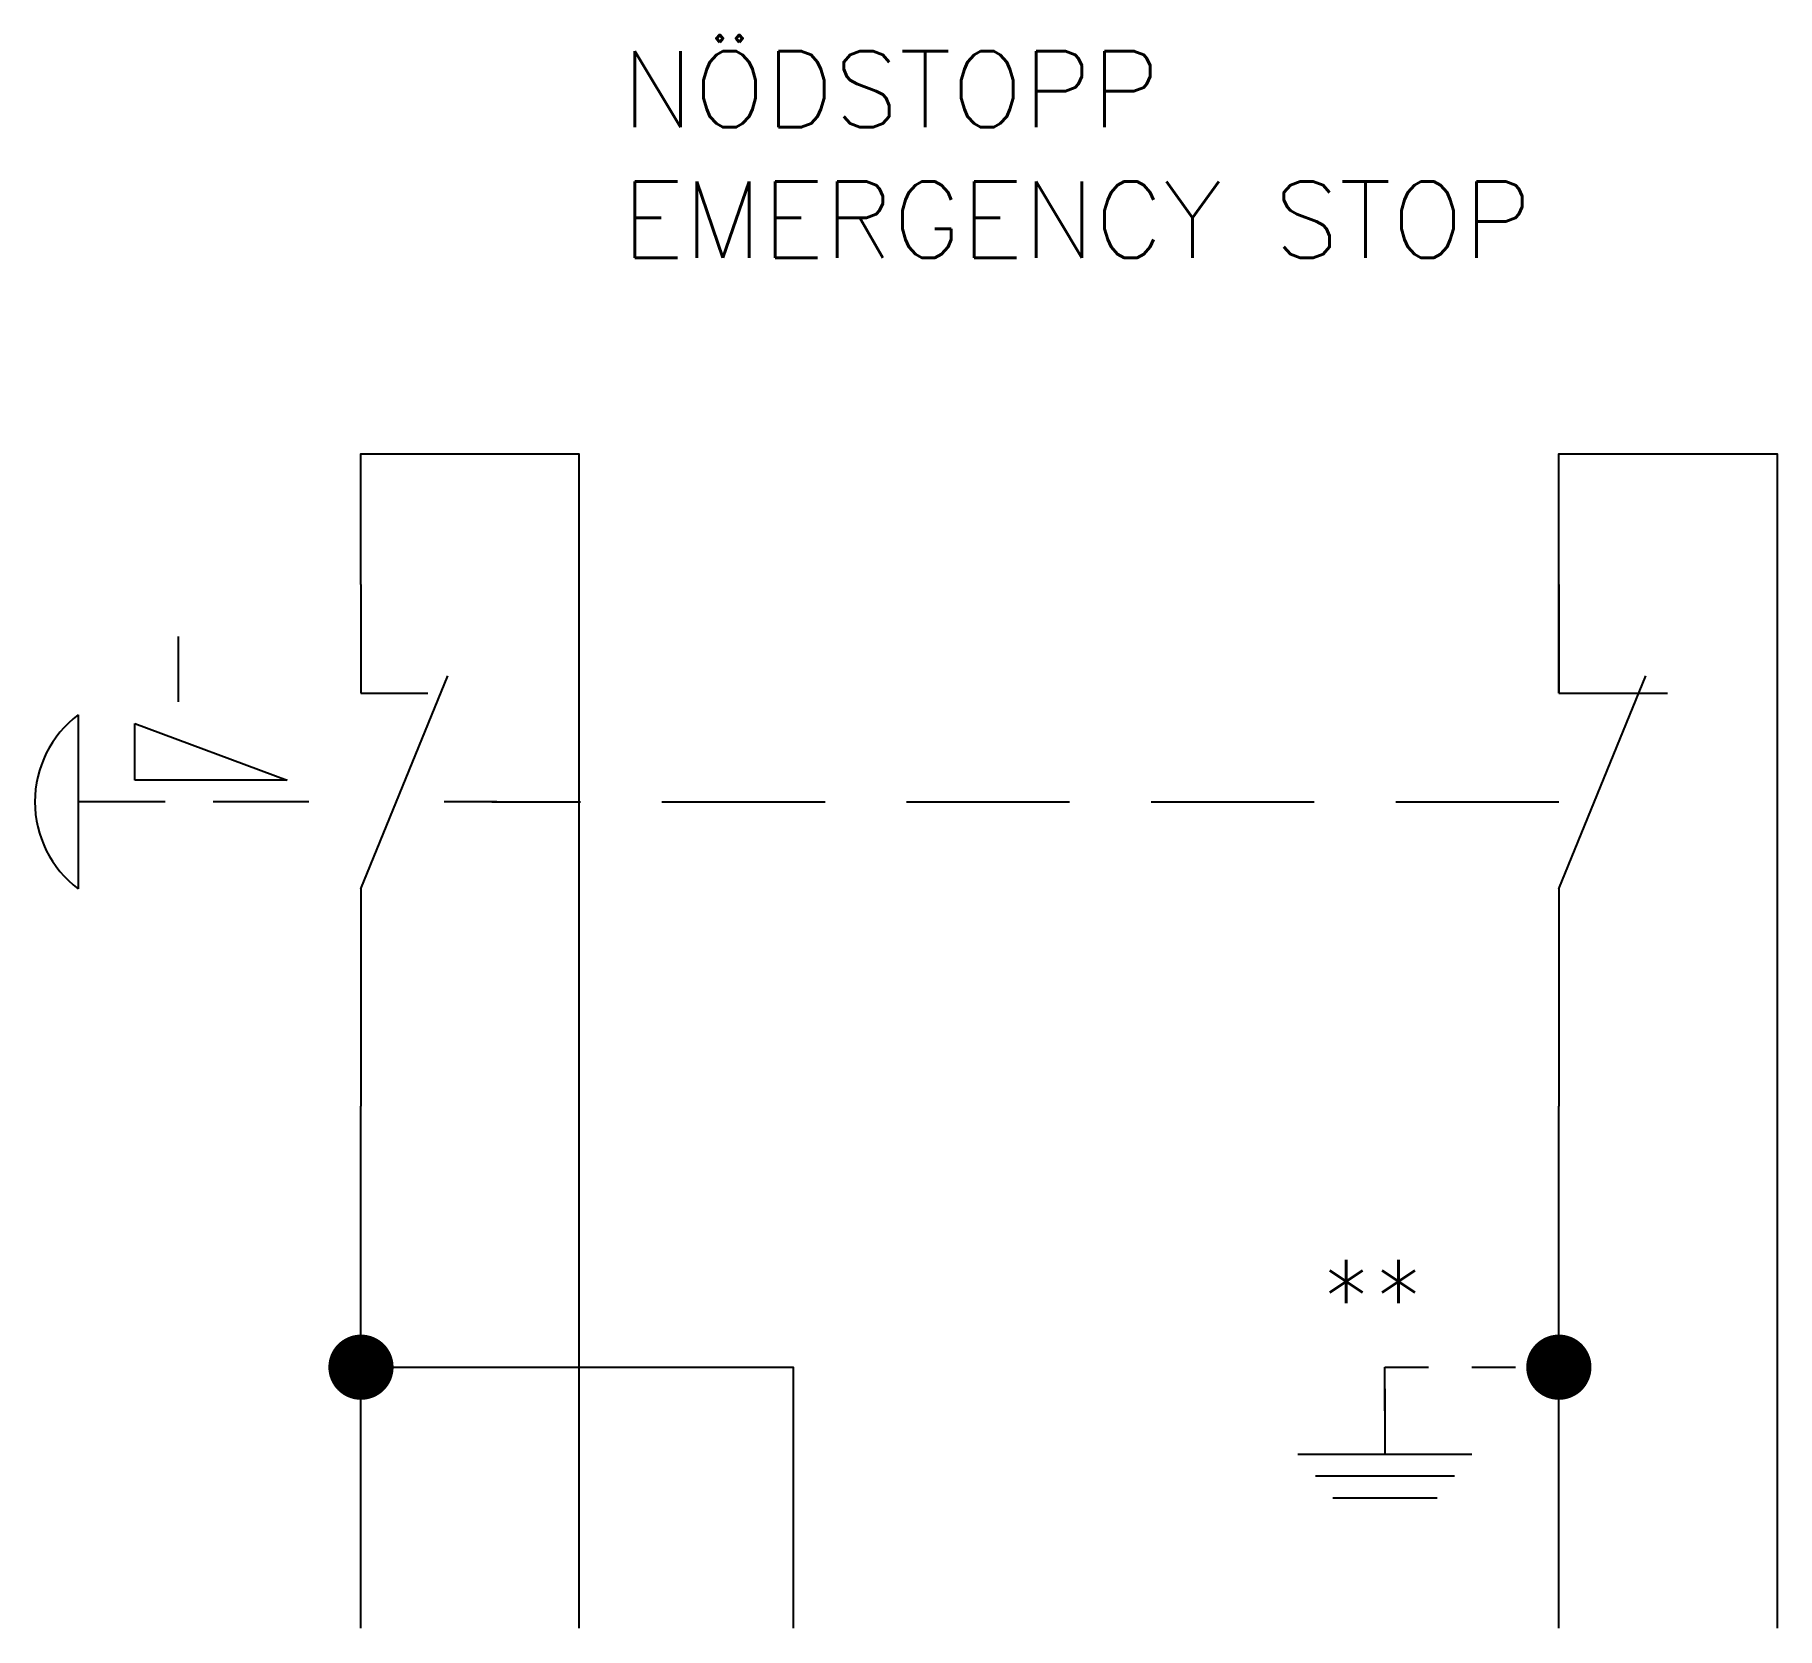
# Model space of a CAD drawing. Extents: x -7.5 to 32.6, y 0 to 36.6.
import ezdxf

# ---------------------------------------------------------------- set-up
doc = ezdxf.new("R2010")
doc.units = 0
doc.header["$LTSCALE"] = 7.5
doc.linetypes.add('DASHED', pattern=[0.75, 0.5, -0.25])
doc.layers.get('0').update_dxf_attribs({"linetype": 'CONTINUOUS'})
doc.layers.add('1', color=7, linetype='CONTINUOUS')
doc.styles.add('T0', font='ROMANS.SHX')

msp = doc.modelspace()

# ---------------------------------------------------------------- linework, layer by layer
for p, q in [((27.547, 21.5), (27.547, 27)), ((0, 17), (0, 12)), ((27.547, 17), (27.547, 12)), ((23.547, 5), (23.547, 6)), ((23.547, 6), (24.547, 6)), ((25.547, 6), (26.547, 6))]:
    msp.add_line(p, q)
at = {"color": 0}
for p, q in [((0, 24), (0, 21.5)), ((27.547, 24), (27.547, 21.5)), ((-4.2, 21.3), (-4.2, 22.8)), ((0, 17), (2, 21.9)), ((27.547, 17), (29.547, 21.9)), ((0, 21.5), (1.539, 21.5)), ((27.547, 21.5), (30.047, 21.5)), ((-6.5, 21), (-6.5, 17)), ((-5.2, 19.5), (-5.2, 20.8)), ((-5.2, 20.8), (-1.7, 19.5)), ((-1.7, 19.5), (-5.2, 19.5)), ((-4.5, 19), (-6.5, 19)), ((-1.2, 19), (-3.4, 19)), ((3.125, 19), (1.916, 19))]:
    msp.add_line(p, q, dxfattribs=at)
at = {"linetype": 'DASHED'}
msp.add_line((27.547, 18.991), (3.008, 18.991), dxfattribs=at)
for points in [[(0, 24), (0, 27), (5.008, 27), (5.008, 0)], [(27.547, 24), (27.547, 27), (32.567, 27), (32.567, 0)], [(0, 0), (0, 12)], [(27.547, 0), (27.547, 12)], [(0, 6), (9.937, 6), (9.937, 0)]]:
    msp.add_lwpolyline(points)
at = {"const_width": 0.75}
for points in [[(-0.375, 6, 1), (0.375, 6, 1)], [(27.172, 6, 1), (27.922, 6, 1)]]:
    msp.add_lwpolyline(points, format="xyb", close=True, dxfattribs=at)
at = {"color": 0}
msp.add_arc((-5, 19), 2.5, 126.8699, 233.1301, dxfattribs=at)
at = {"layer": '1'}
for points in [[(23.547, 5.5), (23.547, 4)], [(21.547, 4), (25.547, 4)], [(21.947, 3.5), (25.147, 3.5)], [(22.347, 3), (24.747, 3)]]:
    msp.add_lwpolyline(points, dxfattribs=at)

# ---------------------------------------------------------------- texts
at = {"style": 'T0'}
for s, p in [('NÖDSTOPP', (6, 34.511)), ('EMERGENCY STOP', (6, 31.511)), ('**', (22.058, 6.72))]:
    msp.add_text(s, height=1.75, dxfattribs=at).set_placement(p)

doc.saveas('drawing.dxf')
